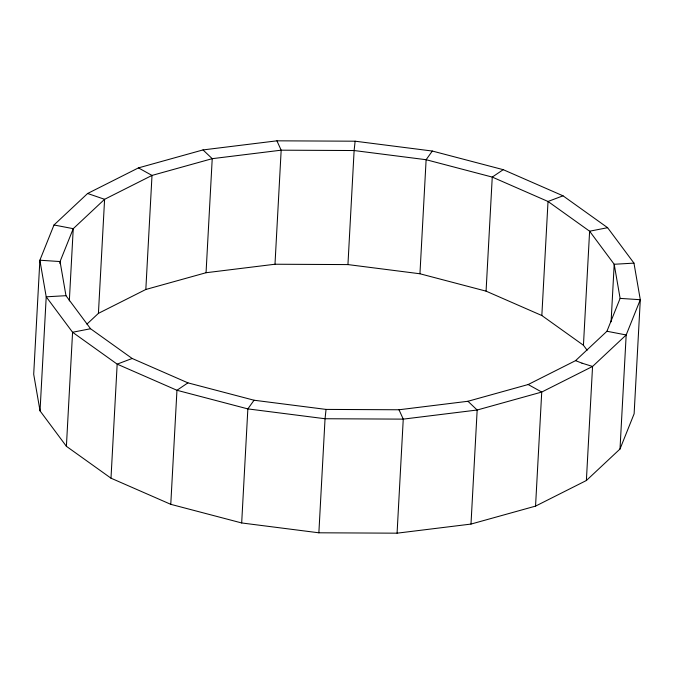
<?xml version="1.0" encoding="UTF-8"?>
<svg xmlns="http://www.w3.org/2000/svg" width="674" height="674" viewBox="0 0 674 674"><rect width="100%" height="100%" fill="white"/><g stroke="black" fill="none" stroke-linecap="round" stroke-linejoin="round"><path stroke-width="1.01" d="M40.036 410.87L46.211 296.813L39.876 260.223L53.996 224.981L87.62 193.489L138.448 167.885L203.009 149.923L276.921 140.824L355.131 141.203L432.32 151.043L503.225 169.671L563.009 195.814L607.603 227.694L633.964 263.13L640.3 299.719L634.124 413.777L620.004 449.019L586.38 480.511L535.552 506.115L470.991 524.077L397.079 533.176L318.869 532.797L241.68 522.957L170.775 504.329L110.991 478.186L66.397 446.306L40.036 410.87L33.7 374.281L39.876 260.223L60.062 261.554L73.239 228.68L104.596 199.302L152.004 175.425L212.226 158.668L281.168 150.184L354.12 150.538L426.12 159.713L492.256 177.085L548.021 201.475L589.615 231.207L614.199 264.267L620.114 298.388L606.937 331.263L575.579 360.641L528.172 384.525L467.95 401.274L399.008 409.767L326.056 409.413L254.056 400.23L187.928 382.857L132.163 358.475L90.56 328.743L65.976 295.684L60.062 261.554L59.952 263.644M69.329 300.882L73.239 228.68L53.996 224.981M66.397 446.306L72.573 332.257L46.211 296.813L65.976 295.684M86.946 324.101L98.421 313.359L104.596 199.302L87.62 193.489M110.991 478.186L117.166 364.137L72.573 332.257L90.56 328.743M98.421 313.359L145.828 289.475L152.004 175.425L138.448 167.885M170.775 504.329L176.959 390.28L187.928 382.857M145.828 289.475L206.05 272.726L212.226 158.668L203.009 149.923M241.68 522.957L247.855 408.899L254.056 400.23M206.05 272.726L274.992 264.233L281.168 150.184L276.921 140.824M318.869 532.797L325.045 418.739L326.056 409.413M587.121 350.219L583.44 345.257L541.837 315.525L486.072 291.143L419.944 273.77L347.944 264.587L354.12 150.538L355.131 141.203M397.079 533.176L403.254 419.127L399.008 409.767M419.944 273.77L426.12 159.713L432.32 151.043M470.991 524.077L477.167 410.019L467.95 401.274M486.072 291.143L492.256 177.085L503.225 169.671M541.837 315.525L548.021 201.475L563.009 195.814M535.552 506.115L541.736 392.057L592.556 366.462L626.18 334.961L640.3 299.719L620.114 298.388M583.44 345.257L589.615 231.207L607.603 227.694M586.38 480.511L592.556 366.462L581.999 363.16M611.091 321.81L614.199 264.267L633.964 263.13M620.004 449.019L626.18 334.961L606.937 331.263M132.163 358.475L117.166 364.137L176.959 390.28L247.855 408.899L325.045 418.739L403.254 419.127L477.167 410.019L541.736 392.057L528.172 384.525M274.992 264.233L347.944 264.587M575.579 360.641L582.024 363.168"/></g></svg>
